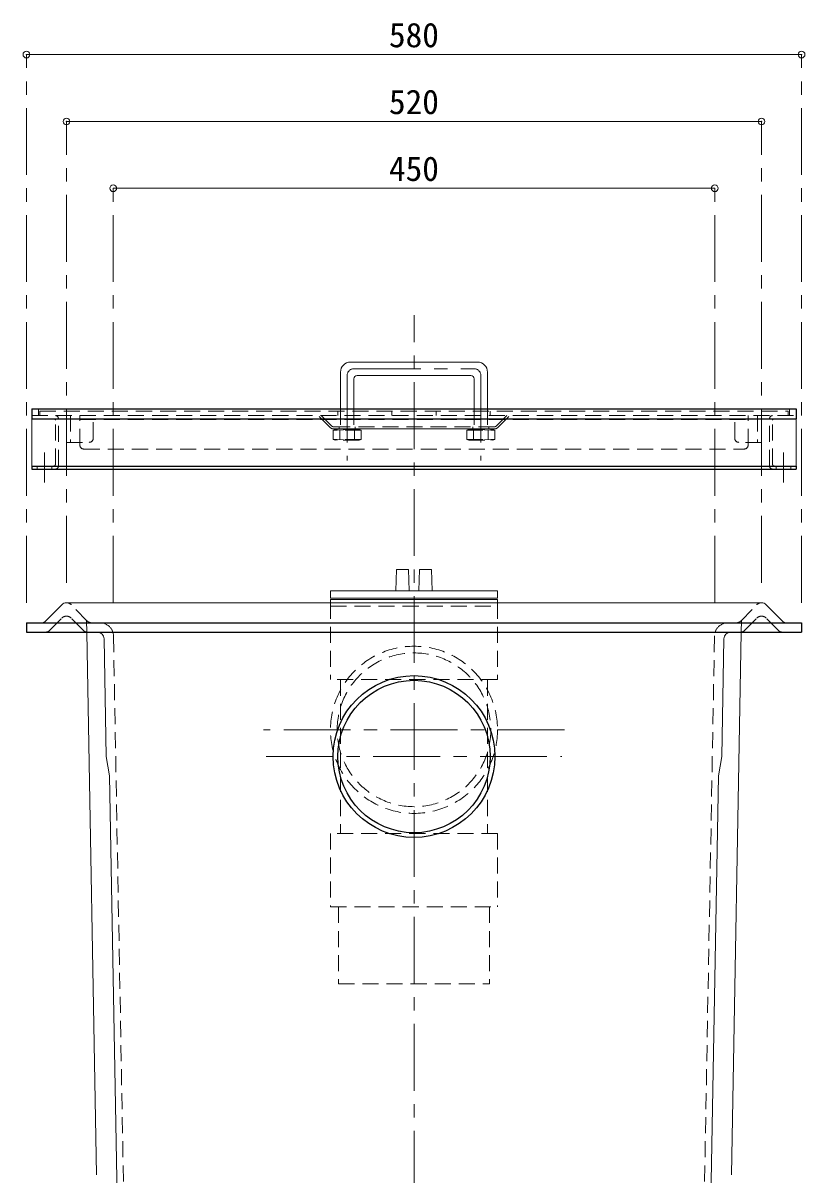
# Model space of a CAD drawing. Units: millimetres at full size, sheet at 1:10; details may follow other scales. Extents: x -2039 to 2011, y -1414 to 1396.
# Drawn here: x 269 to 854, y -967 to -106 of the extents above; entities that cross this region are included whole.
import ezdxf
from ezdxf.enums import TextEntityAlignment as Align

# ---------------------------------------------------------------- set-up
doc = ezdxf.new("R2010")
doc.units = ezdxf.units.MM
doc.header["$LTSCALE"] = 10
doc.header["$PDMODE"] = 32
doc.header["$PDSIZE"] = 5
doc.linetypes.add('CHAIN1', pattern=[8, 5, -1, 1, -1])
doc.linetypes.add('DASHED1', pattern=[1.8, 1.2, -0.6])
doc.layers.add('0-0_ﾚｲﾔ1', color=4, linetype='Continuous', lineweight=9)
doc.styles.add('ＭＳ ゴシック', font='')
doc.styles.get('ＭＳ ゴシック').set_extended_font_data('MS Gothic')

msp = doc.modelspace()

# ---------------------------------------------------------------- linework, layer by layer
at = {"layer": '0-0_ﾚｲﾔ1', "linetype": 'CHAIN1'}
for p, q in [((271.23, -539.45), (271.23, -129.45)), ((851.23, -539.45), (851.23, -129.45)), ((301.23, -524.45), (301.23, -179.45)), ((821.23, -524.45), (821.23, -179.45)), ((336.23, -539.45), (336.23, -229.45)), ((786.23, -539.45), (786.23, -229.45)), ((561.23, -1144.45), (561.23, -324.45)), ((511.23, -369.45), (511.23, -432.95)), ((516.23, -364.45), (606.23, -364.45)), ((611.23, -369.45), (611.23, -432.95)), ((284.73, -449.45), (284.73, -427.15)), ((837.73, -449.45), (837.73, -427.15)), ((673.73, -634.45), (448.73, -634.45)), ((450.73, -654.45), (671.73, -654.45))]:
    msp.add_line(p, q, dxfattribs=at)
at = {"layer": '0-0_ﾚｲﾔ1'}
for p, q in [((851.23, -129.45), (271.23, -129.45)), ((301.23, -179.45), (821.23, -179.45)), ((786.23, -229.45), (336.23, -229.45)), ((513.73, -359.45), (608.73, -359.45)), ((506.23, -366.95), (506.23, -394.45)), ((518.73, -369.45), (603.73, -369.45)), ((616.23, -366.95), (616.23, -394.45)), ((516.23, -371.95), (516.23, -394.45)), ((606.23, -371.95), (606.23, -394.45)), ((621.49, -409.45), (500.97, -409.45)), ((547.73, -530.45), (548.23, -514.45)), ((557.23, -514.45), (548.23, -514.45)), ((557.23, -514.45), (557.73, -530.45)), ((565.23, -514.45), (564.73, -530.45)), ((565.23, -514.45), (574.23, -514.45)), ((574.73, -530.45), (574.23, -514.45)), ((498.73, -530.45), (498.73, -535.95)), ((498.73, -536.95), (498.73, -539.45)), ((323.74, -967.4), (316.35, -561.45)), ((806.11, -561.45), (798.73, -967.4))]:
    msp.add_line(p, q, dxfattribs=at)
at = {"layer": '0-0_ﾚｲﾔ1', "color": 5, "lineweight": 25}
for p, q in [((275.23, -394.45), (275.23, -401.75)), ((275.23, -401.75), (847.23, -401.75)), ((275.23, -437.15), (275.23, -439.45)), ((275.23, -437.15), (847.23, -437.15)), ((847.23, -437.15), (847.23, -439.45)), ((275.23, -439.45), (847.23, -439.45)), ((271.23, -554.45), (851.23, -554.45)), ((271.23, -554.45), (271.23, -561.45)), ((851.23, -554.45), (851.23, -561.45)), ((271.23, -561.45), (851.23, -561.45))]:
    msp.add_line(p, q, dxfattribs=at)
at = {"layer": '0-0_ﾚｲﾔ1', "color": 7, "linetype": 'DASHED1', "lineweight": 18}
for p, q in [((280.23, -394.45), (280.23, -399.45)), ((842.23, -394.45), (842.23, -399.45)), ((275.23, -399.45), (847.23, -399.45))]:
    msp.add_line(p, q, dxfattribs=at)
at = {"layer": '0-0_ﾚｲﾔ1', "linetype": 'DASHED1'}
for p, q in [((281.23, -396.25), (281.23, -399.45)), ((504.23, -396.25), (504.23, -399.45)), ((506.23, -394.45), (506.23, -409.95)), ((516.23, -394.45), (516.23, -409.95)), ((544.65, -396.25), (544.65, -399.45)), ((577.81, -396.25), (577.81, -399.45)), ((606.23, -394.45), (606.23, -409.95)), ((616.23, -394.45), (616.23, -409.95)), ((618.23, -396.25), (618.23, -399.45)), ((292.93, -436), (292.93, -402.9)), ((295.23, -437.15), (295.23, -401.75)), ((304.23, -399.45), (304.23, -419.45)), ((311.23, -421.45), (311.23, -399.45)), ((311.23, -402.45), (811.23, -402.45)), ((321.23, -416.45), (321.23, -399.45)), ((498.85, -408.57), (489.73, -399.45)), ((499.47, -407.07), (491.85, -399.45)), ((622.99, -407.07), (630.61, -399.45)), ((623.61, -408.57), (632.73, -399.45)), ((801.23, -416.45), (801.23, -399.45)), ((811.23, -421.45), (811.23, -399.45)), ((818.23, -399.45), (818.23, -419.45)), ((827.23, -437.15), (827.23, -401.75)), ((829.53, -436), (829.53, -402.9)), ((501.59, -407.95), (620.87, -407.95)), ((520.23, -409.95), (502.23, -409.95)), ((505.23, -407.95), (505.23, -409.45)), ((505.73, -410.45), (505.73, -417.45)), ((516.73, -410.45), (516.73, -417.45)), ((517.23, -407.95), (517.23, -409.45)), ((521.73, -410.45), (521.73, -417.45)), ((600.73, -410.45), (600.73, -417.45)), ((602.23, -409.95), (620.23, -409.95)), ((605.23, -407.95), (605.23, -409.45)), ((605.73, -410.45), (605.73, -417.45)), ((616.73, -410.45), (616.73, -417.45)), ((617.23, -407.95), (617.23, -409.45)), ((500.73, -417.45), (502.23, -417.95)), ((521.73, -417.45), (500.73, -417.45)), ((520.23, -417.95), (502.23, -417.95)), ((600.73, -417.45), (621.73, -417.45)), ((602.23, -417.95), (620.23, -417.95)), ((621.73, -417.45), (620.23, -417.95)), ((314.23, -424.45), (808.23, -424.45)), ((279.23, -439.45), (279.23, -437.15)), ((290.23, -439.45), (290.23, -437.15)), ((832.23, -439.45), (832.23, -437.15)), ((843.23, -439.45), (843.23, -437.15)), ((316.55, -552.95), (304.8, -540.95)), ((498.73, -539.45), (498.73, -596.95)), ((498.73, -541.95), (623.73, -541.95)), ((623.73, -539.45), (623.73, -596.95)), ((805.91, -552.95), (817.66, -540.95)), ((288.86, -559.95), (297.66, -550.96)), ((313.61, -559.95), (304.8, -550.96)), ((808.86, -559.95), (817.66, -550.96)), ((833.61, -559.95), (824.8, -550.96)), ((316.19, -552.58), (316.35, -561.45)), ((806.27, -552.58), (806.11, -561.45)), ((336.41, -564.27), (345.7, -1074.99)), ((786.05, -564.27), (776.77, -1074.99)), ((623.73, -596.95), (498.73, -596.95)), ((506.23, -596.95), (506.23, -711.95)), ((616.23, -596.95), (616.23, -711.95)), ((498.73, -711.95), (498.73, -766.95)), ((623.73, -711.95), (498.73, -711.95)), ((623.73, -711.95), (623.73, -766.95)), ((498.73, -766.95), (623.73, -766.95)), ((504.73, -766.95), (504.73, -824.45)), ((617.73, -766.95), (617.73, -824.45)), ((504.73, -824.45), (617.73, -824.45))]:
    msp.add_line(p, q, dxfattribs=at)
at = {"layer": '0-0_ﾚｲﾔ1', "color": 7, "lineweight": 18}
for p, q in [((275.23, -401.75), (275.23, -437.15)), ((847.23, -401.75), (847.23, -437.15)), ((285.91, -552.95), (297.66, -540.95)), ((301.23, -539.45), (821.23, -539.45)), ((836.55, -552.95), (824.8, -540.95)), ((793.02, -566.36), (791.41, -654.45)), ((791.41, -654.45), (789.15, -668.87)), ((789.15, -668.87), (781.68, -1079.99))]:
    msp.add_line(p, q, dxfattribs=at)
at = {"layer": '0-0_ﾚｲﾔ1', "color": 5, "lineweight": 25}
msp.add_lwpolyline([(275.23, -394.45), (847.23, -394.45), (847.23, -401.75)], dxfattribs=at)
at = {"layer": '0-0_ﾚｲﾔ1', "linetype": 'DASHED1'}
for points in [[(281.23, -396.25), (841.23, -396.25), (841.23, -399.45)], [(301.23, -399.45), (301.23, -419.45), (318.23, -419.45)], [(821.23, -399.45), (821.23, -419.45), (804.23, -419.45)], [(521.73, -410.45), (520.23, -409.95), (516.73, -410.45), (511.23, -409.95), (505.73, -410.45), (502.23, -409.95), (500.73, -410.45)], [(521.73, -410.45), (500.73, -410.45), (500.73, -417.45)], [(600.73, -410.45), (602.23, -409.95), (605.73, -410.45), (611.23, -409.95), (616.73, -410.45), (620.23, -409.95), (621.73, -410.45)], [(600.73, -410.45), (621.73, -410.45), (621.73, -417.45)], [(521.73, -417.45), (520.23, -417.95), (516.73, -417.45), (511.23, -417.95), (505.73, -417.45), (502.23, -417.95)], [(600.73, -417.45), (602.23, -417.95), (605.73, -417.45), (611.23, -417.95), (616.73, -417.45), (620.23, -417.95)]]:
    msp.add_lwpolyline(points, dxfattribs=at)
at = {"layer": '0-0_ﾚｲﾔ1'}
for points in [[(498.73, -535.95), (623.73, -535.95), (623.73, -530.45), (498.73, -530.45)], [(498.73, -536.95), (623.73, -536.95), (623.73, -539.45)]]:
    msp.add_lwpolyline(points, dxfattribs=at)
at = {"layer": '0-0_ﾚｲﾔ1', "color": 7, "lineweight": 18}
msp.add_lwpolyline([(329.45, -566.36), (331.05, -654.45), (333.31, -668.87), (340.79, -1079.99)], dxfattribs=at)
at = {"layer": '0-0_ﾚｲﾔ1', "linetype": 'DASHED1'}
for radius in [62.5, 57.5]:
    msp.add_circle((561.23, -634.45), radius, dxfattribs=at)
at = {"layer": '0-0_ﾚｲﾔ1', "color": 5, "lineweight": 25}
for radius in [60.5, 57]:
    msp.add_circle((561.23, -654.45), radius, dxfattribs=at)
at = {"layer": '0-0_ﾚｲﾔ1'}
for centre, radius, start, end in [((513.73, -366.95), 7.5, 90, 180), ((608.73, -366.95), 7.5, 0, 90), ((518.73, -371.95), 2.5, 90, 180), ((603.73, -371.95), 2.5, 0, 90)]:
    msp.add_arc(centre, radius, start, end, dxfattribs=at)
at = {"layer": '0-0_ﾚｲﾔ1', "linetype": 'CHAIN1'}
for centre, start, end in [((516.23, -369.45), 90, 180), ((606.23, -369.45), 0, 90)]:
    msp.add_arc(centre, 5, start, end, dxfattribs=at)
at = {"layer": '0-0_ﾚｲﾔ1', "linetype": 'DASHED1'}
for centre, radius, start, end in [((291.78, -402.9), 1.15, 0, 90), ((292.93, -401.75), 2.3, 0, 90), ((829.53, -401.75), 2.3, 90, 180), ((830.68, -402.9), 1.15, 90, 180), ((500.97, -406.45), 3, 225, 270), ((501.59, -404.95), 3, 225, 270), ((620.87, -404.95), 3, 270, 315), ((621.49, -406.45), 3, 270, 315), ((314.23, -421.45), 3, 180, 270), ((318.23, -416.45), 3, 270, 0), ((804.23, -416.45), 3, 180, 270), ((808.23, -421.45), 3, 270, 0), ((291.78, -436), 1.15, 270, 0), ((292.93, -437.15), 2.3, 270, 0), ((829.53, -437.15), 2.3, 180, 270), ((830.68, -436), 1.15, 180, 270), ((301.23, -544.45), 5, 44.3947, 90), ((821.23, -544.45), 5, 90, 135.6053), ((301.23, -554.45), 5, 44.3947, 135.6053), ((821.23, -554.45), 5, 44.3947, 135.6053), ((285.28, -556.45), 5, 270, 315.6053), ((317.18, -556.45), 5, 224.3947, 270), ((320.12, -549.45), 5, 224.3947, 270), ((326.41, -564.45), 10, 1.04163, 90), ((796.05, -564.45), 10, 90, 178.95837), ((802.34, -549.45), 5, 270, 315.6053), ((805.28, -556.45), 5, 270, 315.6053), ((837.18, -556.45), 5, 224.3947, 270)]:
    msp.add_arc(centre, radius, start, end, dxfattribs=at)
at = {"layer": '0-0_ﾚｲﾔ1', "color": 7, "lineweight": 18}
for centre, start, end in [((301.23, -544.45), 90, 135.6053), ((821.23, -544.45), 44.3947, 90), ((282.34, -549.45), 270, 315.6053), ((840.12, -549.45), 224.3947, 270), ((324.45, -566.45), 1.04163, 90), ((798.01, -566.45), 90, 178.95837)]:
    msp.add_arc(centre, 5, start, end, dxfattribs=at)
at = {"layer": '0-0_ﾚｲﾔ1', "color": 1}
for p in [(271.23, -129.45), (851.23, -129.45), (301.23, -179.45), (821.23, -179.45), (336.23, -229.45), (786.23, -229.45)]:
    msp.add_point(p, dxfattribs=at)

# ---------------------------------------------------------------- texts
at = {"layer": '0-0_ﾚｲﾔ1', "color": 7, "style": 'ＭＳ ゴシック'}
for s, p in [('580', (542.48, -129.45)), ('520', (542.48, -179.45)), ('450', (542.48, -229.45))]:
    msp.add_text(s, height=18.33, dxfattribs=at).set_placement(p, align=Align.BOTTOM_LEFT)

doc.saveas('drawing.dxf')
